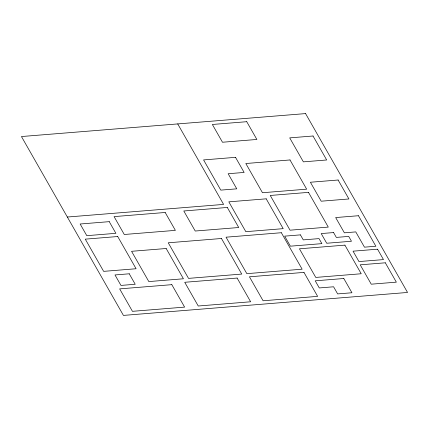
<?xml version="1.0" encoding="UTF-8"?>
<svg xmlns="http://www.w3.org/2000/svg" width="429" height="429" viewBox="0 0 429 429"><rect width="100%" height="100%" fill="white"/><g stroke="black" fill="none" stroke-linecap="round" stroke-linejoin="round"><path stroke-width="0.64" d="M67.337 217.031L223.606 204.408L177.719 123.917M305.571 113.594L21.45 136.54L123.429 315.406L407.55 292.46L305.571 113.594M246.745 121.702L212.36 124.474L222.49 142.24L256.869 139.463L246.745 121.702M313.02 135.998L289.709 137.881L303.378 161.862L326.689 159.979L313.02 135.998M235.521 157.341L203.577 159.92L220.79 190.122L236.765 188.83L228.158 173.729L244.128 172.442L235.521 157.341M290.004 159.953L245.817 163.519L262.473 192.734L306.66 189.168L290.004 159.953M338.106 180.008L310.392 182.245L321.198 201.201L348.916 198.965L338.106 180.008M308.489 192.374L270.249 195.463L290.047 230.185L328.287 227.097L308.489 192.374M266.195 198.825L228.818 201.844L245.822 231.676L283.204 228.657L266.195 198.825M165.186 212.484L114.076 216.613L124.271 234.491L175.381 230.368L165.186 212.484M227.3 207.464L183.794 210.982L195.227 231.027L238.728 227.515L227.3 207.464M109.245 221.654L80.143 224.008L86.792 235.671L115.894 233.322L109.245 221.654M358.467 215.723L335.671 217.562L344.374 232.824L355.77 231.901L364.473 247.168L375.874 246.246L358.467 215.723M117.723 236.529L85.28 239.146L103.646 271.359L136.09 268.742L117.723 236.529M281.349 232.722L226.045 237.189L246.841 273.659L302.139 269.192L281.349 232.722M221.461 238.497L168.243 242.793L188.529 278.373L241.742 274.072L221.461 238.497M300.418 234.872L284.668 236.143L290.39 246.176L321.884 243.634L319.02 238.615L303.276 239.886L300.418 234.872M333.58 232.572L321.203 233.569L326.716 243.243L351.474 241.243L348.713 236.406L336.336 237.409L333.58 232.572M166.173 248.509L131.564 251.303L148.82 281.58L183.43 278.78L166.173 248.509M344.9 245.131L299.442 248.804L315.76 277.424L361.218 273.75L344.9 245.131M377.552 249.195L353.046 251.174L358.971 261.572L383.483 259.593L377.552 249.195M129.242 273.793L114.988 274.946L120.962 285.419L135.215 284.271L129.242 273.793M385.312 262.8L360.204 264.832L371.241 284.186L396.348 282.159L385.312 262.8M303.973 272.404L249.437 276.807L263.1 300.772L317.632 296.364L303.973 272.404M237.124 278.056L184.727 282.287L198.252 306.006L250.649 301.775L237.124 278.056M171.825 284.668L119.653 288.883L132.448 311.325L184.62 307.11L171.825 284.668M343.817 278.512L315.224 280.818L319.283 287.945L333.58 286.786L337.644 293.913L351.941 292.755L343.817 278.512"/></g></svg>
